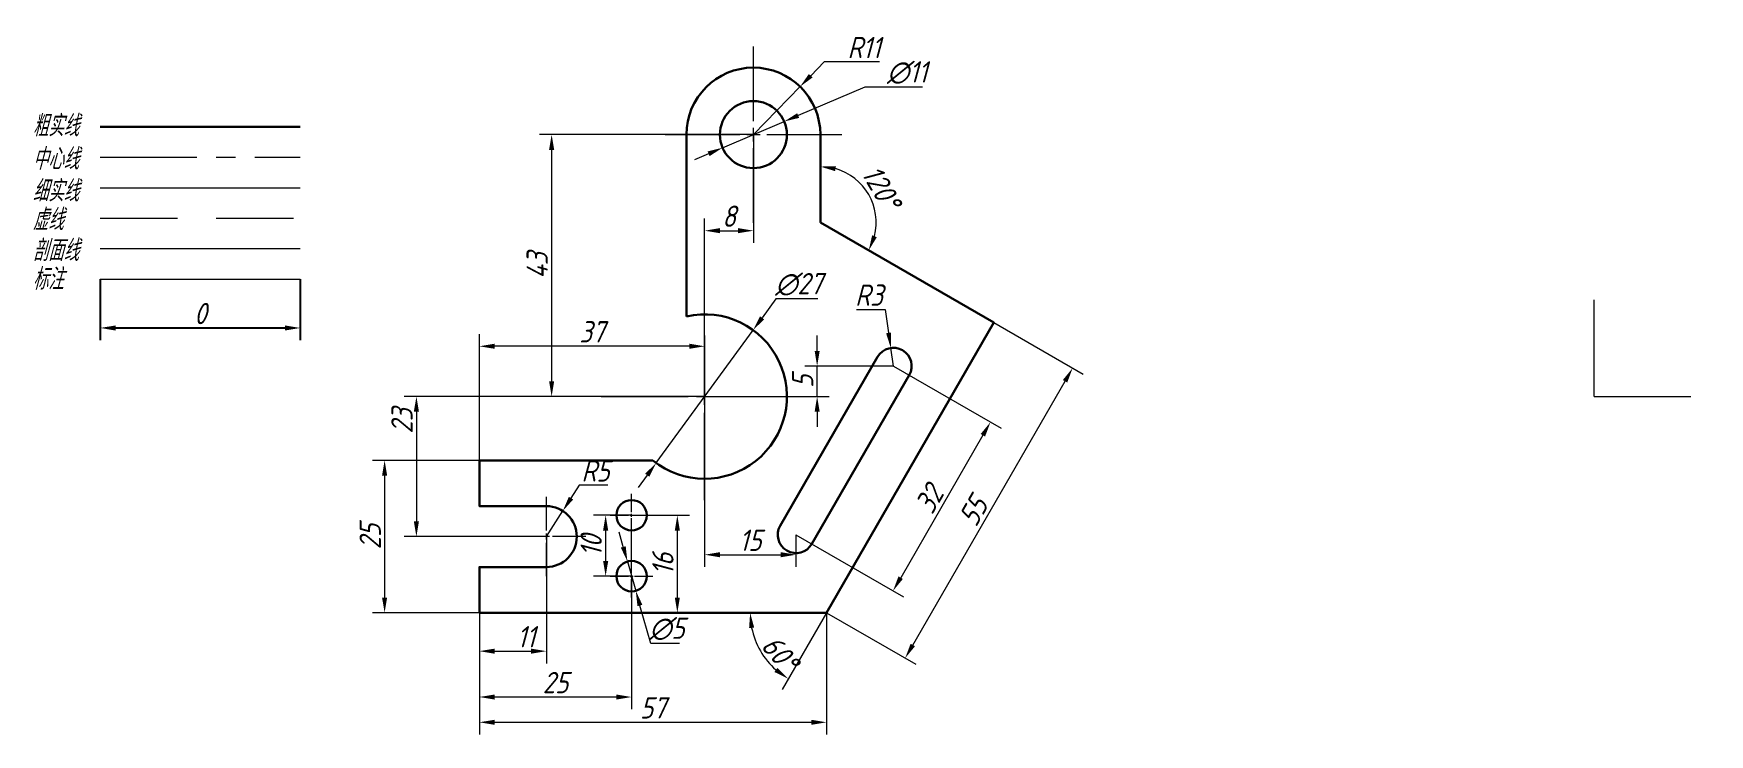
# Model space of a CAD drawing. Header units: millimetres. Extents: x 248 to 524, y 176 to 291.
import ezdxf

# ---------------------------------------------------------------- set-up
doc = ezdxf.new("R2010")
doc.units = ezdxf.units.MM
doc.linetypes.add('CENTER', pattern=[50.8, 31.75, -6.35, 6.35, -6.35])
doc.linetypes.add('DASHED', pattern=[19.05, 12.7, -6.35])
for name, color, linetype, lineweight in [('中心线', 1, 'CENTER', 15), ('中心线 @ 1', 1, 'CENTER', 15), ('剖面线', 8, 'Continuous', 15), ('剖面线 @ 1', 8, 'Continuous', 15), ('标注', 3, 'Continuous', 15), ('标注 @ 1', 3, 'Continuous', 15), ('粗实线', 2, 'Continuous', 30), ('粗实线 @ 1', 2, 'Continuous', 30), ('细实线', 4, 'Continuous', 15), ('细实线 @ 1', 4, 'Continuous', 15), ('虚线', 6, 'DASHED', 15), ('虚线 @ 1', 6, 'DASHED', 15)]:
    doc.layers.add(name, color=color, linetype=linetype, lineweight=lineweight)
doc.styles.add('GB3.5', font='gbeitc.shx', dxfattribs={"bigfont": 'gbcbig.shx'})
doc.dimstyles.new('参数化', dxfattribs={"dimtxt": 3.5, "dimasz": 2.5, "dimexe": 2, "dimexo": 0, "dimtad": 1, "dimtoh": 1, "dimdec": 3, "dimdsep": 46, "dimtxsty": 'GB3.5', "dimcen": 2.5, "dimclrd": 3, "dimclre": 3, "dimclrt": 256, "dimadec": 3, "dimazin": 2, "dimtfac": 1, "dimtdec": 3, "dimtmove": 0, "dimatfit": 3, "dimfxl": 0, "dimlwd": 15, "dimlwe": 15, "dimarcsym": 0})
doc.dimstyles.new('正常标注', dxfattribs={"dimtxt": 3.5, "dimasz": 2.5, "dimexe": 2, "dimexo": 0, "dimtad": 1, "dimtoh": 1, "dimdec": 3, "dimdsep": 46, "dimtxsty": 'GB3.5', "dimcen": 2.5, "dimadec": 3, "dimazin": 2, "dimtfac": 1, "dimtdec": 3, "dimtmove": 0, "dimatfit": 3, "dimfxl": 0, "dimarcsym": 0})

# ---------------------------------------------------------------- blocks, each defined once
blk = doc.blocks.new('*D5')
at = {"layer": 'Defpoints', "color": 0, "transparency": 16777216}
for p in [(366.65, 274.66), (366.65, 258.89), (358.65, 231.66)]:
    blk.add_point(p, dxfattribs=at)
at = {"layer": '标注', "color": 3, "linetype": 'Continuous', "lineweight": 15, "transparency": 16777216}
for p, q in [((366.65, 274.66), (366.65, 256.89)), ((358.65, 231.66), (358.65, 260.89)), ((361.15, 258.89), (364.15, 258.89))]:
    blk.add_line(p, q, dxfattribs=at)
at = {"layer": '标注', "color": 3, "transparency": 16777216}
for points in [[(361.15, 259.31), (361.15, 258.48), (358.65, 258.89)], [(364.15, 259.31), (364.15, 258.48), (366.65, 258.89)]]:
    blk.add_solid(points, dxfattribs=at)
at = {"layer": '标注', "transparency": 16777216, "insert": (362.65, 261.27), "char_height": 3.5, "attachment_point": 5, "style": 'GB3.5'}
blk.add_mtext('8', dxfattribs=at)
blk = doc.blocks.new('*D6')
at = {"layer": 'Defpoints', "color": 0, "transparency": 16777216}
for p in [(371.71, 276.82), (361.59, 272.51)]:
    blk.add_point(p, dxfattribs=at)
at = {"layer": '标注', "color": 3, "linetype": 'Continuous', "lineweight": 15, "transparency": 16777216}
for p, q in [((384.96, 282.47), (374.01, 277.8)), ((394.45, 282.47), (384.96, 282.47)), ((361.59, 272.51), (371.71, 276.82)), ((359.29, 271.52), (356.99, 270.54))]:
    blk.add_line(p, q, dxfattribs=at)
at = {"layer": '标注', "color": 3, "transparency": 16777216}
for points in [[(373.85, 278.18), (374.17, 277.42), (371.71, 276.82)], [(359.13, 271.91), (359.46, 271.14), (361.59, 272.51)]]:
    blk.add_solid(points, dxfattribs=at)
at = {"layer": '标注', "transparency": 16777216, "insert": (391.9, 284.85), "char_height": 3.5, "attachment_point": 5, "style": 'GB3.5'}
blk.add_mtext('∅11', dxfattribs=at)
blk = doc.blocks.new('*D7')
at = {"layer": 'Defpoints', "color": 0, "transparency": 16777216}
for p in [(374.32, 282.55), (366.65, 274.66)]:
    blk.add_point(p, dxfattribs=at)
at = {"layer": '标注', "color": 3, "linetype": 'Continuous', "lineweight": 15, "transparency": 16777216}
for p, q in [((378.27, 286.6), (376.07, 284.34)), ((387.39, 286.6), (378.27, 286.6)), ((366.65, 274.66), (374.32, 282.55))]:
    blk.add_line(p, q, dxfattribs=at)
at = {"layer": '标注', "color": 3, "transparency": 16777216}
blk.add_solid([(375.77, 284.63), (376.37, 284.05), (374.32, 282.55)], dxfattribs=at)
at = {"layer": '标注', "transparency": 16777216, "insert": (384.83, 288.97), "char_height": 3.5, "attachment_point": 5, "style": 'GB3.5'}
blk.add_mtext('R11', dxfattribs=at)
blk = doc.blocks.new('*D8')
at = {"layer": 'Defpoints', "color": 0, "transparency": 16777216}
for p in [(377.65, 274.66), (386.69, 261.84), (377.65, 260.25), (377.65, 260.25), (406.15, 243.79)]:
    blk.add_point(p, dxfattribs=at)
at = {"layer": '标注', "color": 3, "linetype": 'Continuous', "lineweight": 15, "transparency": 16777216}
blk.add_arc((377.65, 260.25), 9.17, 345.6628, 74.3372, dxfattribs=at)
at = {"layer": '标注', "color": 3, "transparency": 16777216}
for points in [[(380.07, 268.67), (380.18, 269.49), (377.65, 269.42)], [(386.92, 257.82), (386.15, 258.13), (385.6, 255.66)]]:
    blk.add_solid(points, dxfattribs=at)
at = {"layer": '标注', "transparency": 16777216, "insert": (387.65, 266.02), "char_height": 3.5, "attachment_point": 5, "rotation": 300, "style": 'GB3.5'}
blk.add_mtext('120°', dxfattribs=at)
blk = doc.blocks.new('*D9')
at = {"layer": 'Defpoints', "color": 0, "transparency": 16777216}
for p in [(406.15, 243.79), (321.65, 196.16), (378.65, 196.16), (378.65, 196.16), (366.88, 191.88)]:
    blk.add_point(p, dxfattribs=at)
at = {"layer": '标注', "color": 3, "linetype": 'Continuous', "lineweight": 15, "transparency": 16777216}
blk.add_line((378.65, 196.16), (371.39, 183.58), dxfattribs=at)
blk.add_arc((378.65, 196.16), 12.53, 191.4491, 228.5509, dxfattribs=at)
at = {"layer": '标注', "color": 3, "transparency": 16777216}
for points in [[(365.95, 193.63), (366.78, 193.72), (366.12, 196.16)], [(370.6, 187.11), (370.11, 186.43), (372.39, 185.31)]]:
    blk.add_solid(points, dxfattribs=at)
at = {"layer": '标注', "transparency": 16777216, "insert": (371, 189.49), "char_height": 3.5, "attachment_point": 5, "rotation": 311.0954, "style": 'GB3.5'}
blk.add_mtext('60°', dxfattribs=at)
blk = doc.blocks.new('*D10')
at = {"layer": 'Defpoints', "color": 0, "transparency": 16777216}
for p in [(321.65, 221.16), (306.09, 196.16), (321.65, 196.16)]:
    blk.add_point(p, dxfattribs=at)
at = {"layer": '标注', "color": 3, "linetype": 'Continuous', "lineweight": 15, "transparency": 16777216}
for p, q in [((321.65, 221.16), (304.09, 221.16)), ((306.09, 218.66), (306.09, 198.66)), ((321.65, 196.16), (304.09, 196.16))]:
    blk.add_line(p, q, dxfattribs=at)
at = {"layer": '标注', "color": 3, "transparency": 16777216}
for points in [[(305.67, 218.66), (306.51, 218.66), (306.09, 221.16)], [(305.67, 198.66), (306.51, 198.66), (306.09, 196.16)]]:
    blk.add_solid(points, dxfattribs=at)
at = {"layer": '标注', "transparency": 16777216, "insert": (303.72, 208.66), "char_height": 3.5, "attachment_point": 5, "rotation": 90, "style": 'GB3.5'}
blk.add_mtext('25', dxfattribs=at)
blk = doc.blocks.new('*D11')
at = {"layer": 'Defpoints', "color": 0, "transparency": 16777216}
for p in [(335.35, 212.87), (332.65, 208.66)]:
    blk.add_point(p, dxfattribs=at)
at = {"layer": '标注', "color": 3, "linetype": 'Continuous', "lineweight": 15, "transparency": 16777216}
for p, q in [((338.05, 217.08), (336.7, 214.97)), ((342.76, 217.08), (338.05, 217.08)), ((332.65, 208.66), (335.35, 212.87))]:
    blk.add_line(p, q, dxfattribs=at)
at = {"layer": '标注', "color": 3, "transparency": 16777216}
blk.add_solid([(336.35, 215.2), (337.05, 214.75), (335.35, 212.87)], dxfattribs=at)
at = {"layer": '标注', "transparency": 16777216, "insert": (340.72, 219.45), "char_height": 3.5, "attachment_point": 5, "style": 'GB3.5'}
blk.add_mtext('R5', dxfattribs=at)
blk = doc.blocks.new('*D12')
at = {"layer": 'Defpoints', "color": 0, "transparency": 16777216}
for p in [(332.65, 208.66), (321.65, 203.66), (332.65, 189.85)]:
    blk.add_point(p, dxfattribs=at)
at = {"layer": '标注', "color": 3, "linetype": 'Continuous', "lineweight": 15, "transparency": 16777216}
for p, q in [((332.65, 208.66), (332.65, 187.85)), ((321.65, 203.66), (321.65, 187.85)), ((324.15, 189.85), (330.15, 189.85))]:
    blk.add_line(p, q, dxfattribs=at)
at = {"layer": '标注', "color": 3, "transparency": 16777216}
for points in [[(324.15, 190.26), (324.15, 189.43), (321.65, 189.85)], [(330.15, 190.26), (330.15, 189.43), (332.65, 189.85)]]:
    blk.add_solid(points, dxfattribs=at)
at = {"layer": '标注', "transparency": 16777216, "insert": (329.33, 192.22), "char_height": 3.5, "attachment_point": 5, "style": 'GB3.5'}
blk.add_mtext('11', dxfattribs=at)
blk = doc.blocks.new('*D13')
at = {"layer": 'Defpoints', "color": 0, "transparency": 16777216}
for p in [(321.65, 196.16), (378.65, 196.16), (378.65, 178.17)]:
    blk.add_point(p, dxfattribs=at)
at = {"layer": '标注', "color": 3, "linetype": 'Continuous', "lineweight": 15, "transparency": 16777216}
for p, q in [((321.65, 196.16), (321.65, 176.17)), ((378.65, 196.16), (378.65, 176.17)), ((324.15, 178.17), (376.15, 178.17))]:
    blk.add_line(p, q, dxfattribs=at)
at = {"layer": '标注', "color": 3, "transparency": 16777216}
for points in [[(324.15, 178.58), (324.15, 177.75), (321.65, 178.17)], [(376.15, 178.58), (376.15, 177.75), (378.65, 178.17)]]:
    blk.add_solid(points, dxfattribs=at)
at = {"layer": '标注', "transparency": 16777216, "insert": (350.15, 180.54), "char_height": 3.5, "attachment_point": 5, "style": 'GB3.5'}
blk.add_mtext('57', dxfattribs=at)
blk = doc.blocks.new('*D14')
at = {"layer": 'Defpoints', "color": 0, "transparency": 16777216}
for p in [(358.65, 231.66), (311.31, 208.66), (332.65, 208.66)]:
    blk.add_point(p, dxfattribs=at)
at = {"layer": '标注', "color": 3, "linetype": 'Continuous', "lineweight": 15, "transparency": 16777216}
for p, q in [((358.65, 231.66), (309.31, 231.66)), ((311.31, 229.16), (311.31, 211.16)), ((332.65, 208.66), (309.31, 208.66))]:
    blk.add_line(p, q, dxfattribs=at)
at = {"layer": '标注', "color": 3, "transparency": 16777216}
for points in [[(310.89, 229.16), (311.73, 229.16), (311.31, 231.66)], [(310.89, 211.16), (311.73, 211.16), (311.31, 208.66)]]:
    blk.add_solid(points, dxfattribs=at)
at = {"layer": '标注', "transparency": 16777216, "insert": (308.94, 227.65), "char_height": 3.5, "attachment_point": 5, "rotation": 90, "style": 'GB3.5'}
blk.add_mtext('23', dxfattribs=at)
blk = doc.blocks.new('*D17')
at = {"layer": 'Defpoints', "color": 0, "transparency": 16777216}
for p in [(406.15, 243.79), (419.08, 236.33), (378.65, 196.16)]:
    blk.add_point(p, dxfattribs=at)
at = {"layer": '标注', "color": 3, "linetype": 'Continuous', "lineweight": 15, "transparency": 16777216}
for p, q in [((406.15, 243.79), (420.81, 235.33)), ((392.83, 190.86), (417.83, 234.17)), ((378.65, 196.16), (393.31, 187.7))]:
    blk.add_line(p, q, dxfattribs=at)
at = {"layer": '标注', "color": 3, "transparency": 16777216}
for points in [[(417.47, 234.37), (418.19, 233.96), (419.08, 236.33)], [(392.47, 191.07), (393.19, 190.66), (391.58, 188.7)]]:
    blk.add_solid(points, dxfattribs=at)
at = {"layer": '标注', "transparency": 16777216, "insert": (402.77, 212.83), "char_height": 3.5, "attachment_point": 5, "rotation": 60, "style": 'GB3.5'}
blk.add_mtext('55', dxfattribs=at)
blk = doc.blocks.new('*D18')
at = {"layer": 'Defpoints', "color": 0, "transparency": 16777216}
for p in [(389.65, 236.66), (373.65, 208.95), (389.59, 199.75)]:
    blk.add_point(p, dxfattribs=at)
at = {"layer": '标注', "color": 3, "linetype": 'Continuous', "lineweight": 15, "transparency": 16777216}
for p, q in [((389.65, 236.66), (407.32, 226.46)), ((404.34, 225.3), (390.84, 201.91)), ((373.65, 208.95), (391.32, 198.75))]:
    blk.add_line(p, q, dxfattribs=at)
at = {"layer": '标注', "color": 3, "transparency": 16777216}
for points in [[(403.98, 225.51), (404.7, 225.09), (405.59, 227.46)], [(390.48, 202.12), (391.2, 201.71), (389.59, 199.75)]]:
    blk.add_solid(points, dxfattribs=at)
at = {"layer": '标注', "transparency": 16777216, "insert": (395.53, 214.79), "char_height": 3.5, "attachment_point": 5, "rotation": 60, "style": 'GB3.5'}
blk.add_mtext('32', dxfattribs=at)
blk = doc.blocks.new('*D19')
at = {"layer": 'Defpoints', "color": 0, "transparency": 16777216}
for p in [(377.12, 236.66), (389.65, 236.66), (368.65, 231.66)]:
    blk.add_point(p, dxfattribs=at)
at = {"layer": '标注', "color": 3, "linetype": 'Continuous', "lineweight": 15, "transparency": 16777216}
for p, q in [((377.12, 239.16), (377.12, 241.66)), ((389.65, 236.66), (375.12, 236.66)), ((377.12, 231.66), (377.12, 236.66)), ((368.65, 231.66), (379.12, 231.66)), ((377.12, 229.16), (377.12, 226.66))]:
    blk.add_line(p, q, dxfattribs=at)
at = {"layer": '标注', "color": 3, "transparency": 16777216}
for points in [[(376.71, 239.16), (377.54, 239.16), (377.12, 236.66)], [(376.71, 229.16), (377.54, 229.16), (377.12, 231.66)]]:
    blk.add_solid(points, dxfattribs=at)
at = {"layer": '标注', "transparency": 16777216, "insert": (374.75, 234.16), "char_height": 3.5, "attachment_point": 5, "rotation": 90, "style": 'GB3.5'}
blk.add_mtext('5', dxfattribs=at)
blk = doc.blocks.new('*D20')
at = {"layer": 'Defpoints', "color": 0, "transparency": 16777216}
for p in [(389.22, 239.63), (389.65, 236.66)]:
    blk.add_point(p, dxfattribs=at)
at = {"layer": '标注', "color": 3, "linetype": 'Continuous', "lineweight": 15, "transparency": 16777216}
for p, q in [((383.6, 245.94), (388.31, 245.94)), ((388.31, 245.94), (388.86, 242.11)), ((389.65, 236.66), (389.22, 239.63))]:
    blk.add_line(p, q, dxfattribs=at)
at = {"layer": '标注', "color": 3, "transparency": 16777216}
blk.add_solid([(389.28, 242.17), (388.45, 242.05), (389.22, 239.63)], dxfattribs=at)
at = {"layer": '标注', "transparency": 16777216, "insert": (385.64, 248.31), "char_height": 3.5, "attachment_point": 5, "style": 'GB3.5'}
blk.add_mtext('R3', dxfattribs=at)
blk = doc.blocks.new('*D21')
at = {"layer": 'Defpoints', "color": 0, "transparency": 16777216}
for p in [(358.65, 231.66), (373.65, 208.95), (373.65, 205.68)]:
    blk.add_point(p, dxfattribs=at)
at = {"layer": '标注', "color": 3, "linetype": 'Continuous', "lineweight": 15, "transparency": 16777216}
for p, q in [((358.65, 231.66), (358.65, 203.68)), ((373.65, 208.95), (373.65, 203.68)), ((361.15, 205.68), (371.15, 205.68))]:
    blk.add_line(p, q, dxfattribs=at)
at = {"layer": '标注', "color": 3, "transparency": 16777216}
for points in [[(361.15, 206.1), (361.15, 205.27), (358.65, 205.68)], [(371.15, 206.1), (371.15, 205.27), (373.65, 205.68)]]:
    blk.add_solid(points, dxfattribs=at)
at = {"layer": '标注', "transparency": 16777216, "insert": (366.15, 208.06), "char_height": 3.5, "attachment_point": 5, "style": 'GB3.5'}
blk.add_mtext('15', dxfattribs=at)
blk = doc.blocks.new('*D23')
at = {"layer": 'Defpoints', "color": 0, "transparency": 16777216}
for p in [(346.65, 212.16), (342.39, 202.16), (346.65, 202.16)]:
    blk.add_point(p, dxfattribs=at)
at = {"layer": '标注', "color": 3, "linetype": 'Continuous', "lineweight": 15, "transparency": 16777216}
for p, q in [((346.65, 212.16), (340.39, 212.16)), ((342.39, 209.66), (342.39, 204.66)), ((346.65, 202.16), (340.39, 202.16))]:
    blk.add_line(p, q, dxfattribs=at)
at = {"layer": '标注', "color": 3, "transparency": 16777216}
for points in [[(341.97, 209.66), (342.81, 209.66), (342.39, 212.16)], [(341.97, 204.66), (342.81, 204.66), (342.39, 202.16)]]:
    blk.add_solid(points, dxfattribs=at)
at = {"layer": '标注', "transparency": 16777216, "insert": (340.01, 207.16), "char_height": 3.5, "attachment_point": 5, "rotation": 90, "style": 'GB3.5'}
blk.add_mtext('10', dxfattribs=at)
blk = doc.blocks.new('*D24')
at = {"layer": 'Defpoints', "color": 0, "transparency": 16777216}
for p in [(346.65, 212.16), (350.15, 196.16), (354.16, 196.16)]:
    blk.add_point(p, dxfattribs=at)
at = {"layer": '标注', "color": 3, "linetype": 'Continuous', "lineweight": 15, "transparency": 16777216}
for p, q in [((346.65, 212.16), (356.16, 212.16)), ((354.16, 209.66), (354.16, 198.66)), ((350.15, 196.16), (356.16, 196.16))]:
    blk.add_line(p, q, dxfattribs=at)
at = {"layer": '标注', "color": 3, "transparency": 16777216}
for points in [[(353.75, 209.66), (354.58, 209.66), (354.16, 212.16)], [(353.75, 198.66), (354.58, 198.66), (354.16, 196.16)]]:
    blk.add_solid(points, dxfattribs=at)
at = {"layer": '标注', "transparency": 16777216, "insert": (351.79, 204.16), "char_height": 3.5, "attachment_point": 5, "rotation": 90, "style": 'GB3.5'}
blk.add_mtext('16', dxfattribs=at)
blk = doc.blocks.new('*D25')
at = {"layer": 'Defpoints', "color": 0, "transparency": 16777216}
for p in [(345.97, 204.57), (347.34, 199.76)]:
    blk.add_point(p, dxfattribs=at)
at = {"layer": '标注', "color": 3, "linetype": 'Continuous', "lineweight": 15, "transparency": 16777216}
for p, q in [((345.28, 206.97), (344.6, 209.38)), ((345.97, 204.57), (347.34, 199.76)), ((349.8, 191.13), (348.02, 197.35)), ((354.5, 191.13), (349.8, 191.13))]:
    blk.add_line(p, q, dxfattribs=at)
at = {"layer": '标注', "color": 3, "transparency": 16777216}
for points in [[(345.68, 207.09), (344.88, 206.86), (345.97, 204.57)], [(348.42, 197.47), (347.62, 197.24), (347.34, 199.76)]]:
    blk.add_solid(points, dxfattribs=at)
at = {"layer": '标注', "transparency": 16777216, "insert": (352.46, 193.51), "char_height": 3.5, "attachment_point": 5, "style": 'GB3.5'}
blk.add_mtext('∅5', dxfattribs=at)
blk = doc.blocks.new('*D26')
at = {"layer": 'Defpoints', "color": 0, "transparency": 16777216}
for p in [(366.61, 242.57), (350.69, 220.76)]:
    blk.add_point(p, dxfattribs=at)
at = {"layer": '标注', "color": 3, "linetype": 'Continuous', "lineweight": 15, "transparency": 16777216}
for p, q in [((370.36, 247.7), (368.08, 244.59)), ((377.25, 247.7), (370.36, 247.7)), ((350.69, 220.76), (366.61, 242.57)), ((349.22, 218.74), (347.75, 216.72))]:
    blk.add_line(p, q, dxfattribs=at)
at = {"layer": '标注', "color": 3, "transparency": 16777216}
for points in [[(367.75, 244.83), (368.42, 244.34), (366.61, 242.57)], [(348.88, 218.98), (349.56, 218.49), (350.69, 220.76)]]:
    blk.add_solid(points, dxfattribs=at)
at = {"layer": '标注', "transparency": 16777216, "insert": (374.12, 250.08), "char_height": 3.5, "attachment_point": 5, "style": 'GB3.5'}
blk.add_mtext('∅27', dxfattribs=at)
blk = doc.blocks.new('*D27')
at = {"layer": 'Defpoints', "color": 0, "transparency": 16777216}
for p in [(321.65, 239.91), (358.65, 231.66), (321.65, 221.16)]:
    blk.add_point(p, dxfattribs=at)
at = {"layer": '标注', "color": 3, "linetype": 'Continuous', "lineweight": 15, "transparency": 16777216}
for p, q in [((321.65, 221.16), (321.65, 241.91)), ((356.15, 239.91), (324.15, 239.91)), ((358.65, 231.66), (358.65, 241.91))]:
    blk.add_line(p, q, dxfattribs=at)
at = {"layer": '标注', "color": 3, "transparency": 16777216}
for points in [[(324.15, 240.33), (324.15, 239.5), (321.65, 239.91)], [(356.15, 240.33), (356.15, 239.5), (358.65, 239.91)]]:
    blk.add_solid(points, dxfattribs=at)
at = {"layer": '标注', "transparency": 16777216, "insert": (340.15, 242.29), "char_height": 3.5, "attachment_point": 5, "style": 'GB3.5'}
blk.add_mtext('37', dxfattribs=at)
blk = doc.blocks.new('*D29')
at = {"layer": 'Defpoints', "color": 0, "transparency": 16777216}
for p in [(259.4, 250.95), (292.23, 250.95), (292.23, 242.92)]:
    blk.add_point(p, dxfattribs=at)
at = {"layer": '标注', "color": 0, "lineweight": -2, "transparency": 16777216}
for p, q in [((259.4, 250.95), (259.4, 240.92)), ((292.23, 250.95), (292.23, 240.92)), ((261.9, 242.92), (289.73, 242.92))]:
    blk.add_line(p, q, dxfattribs=at)
at = {"layer": '标注', "color": 0, "transparency": 16777216}
for points in [[(261.9, 243.33), (261.9, 242.5), (259.4, 242.92)], [(289.73, 243.33), (289.73, 242.5), (292.23, 242.92)]]:
    blk.add_solid(points, dxfattribs=at)
at = {"layer": '标注', "color": 0, "transparency": 16777216, "insert": (275.82, 245.29), "char_height": 3.5, "attachment_point": 5, "style": 'GB3.5'}
blk.add_mtext('0', dxfattribs=at)
blk = doc.blocks.new('*U32')
at = {"layer": '中心线', "color": 0, "ltscale": 0.5, "transparency": 16777216}
for p, q in [((0, 1), (0, 6.5)), ((-6.5, 0), (-1, 0)), ((1, 0), (6.5, 0)), ((0, -6.5), (0, -1))]:
    blk.add_line(p, q, dxfattribs=at)
at = {"layer": '中心线', "color": 0, "linetype": 'Continuous', "ltscale": 0.5, "transparency": 16777216}
for p, q in [((-0.5, 0), (0.5, 0)), ((0, -0.5), (0, 0.5))]:
    blk.add_line(p, q, dxfattribs=at)
blk = doc.blocks.new('*U33')
at = {"layer": '中心线', "color": 0, "ltscale": 0.5, "transparency": 16777216}
for p, q in [((0, 0.5), (0, 3.5)), ((-3.5, 0), (-0.5, 0)), ((0.5, 0), (3.5, 0)), ((0, -3.5), (0, -0.5))]:
    blk.add_line(p, q, dxfattribs=at)
at = {"layer": '中心线', "color": 0, "linetype": 'Continuous', "ltscale": 0.5, "transparency": 16777216}
for p, q in [((-0.25, 0), (0.25, 0)), ((0, -0.25), (0, 0.25))]:
    blk.add_line(p, q, dxfattribs=at)
blk = doc.blocks.new('*U34')
at = {"layer": '中心线', "color": 0, "ltscale": 0.5, "transparency": 16777216}
for p, q in [((0, 0.5), (0, 6.5)), ((-3.5, 0), (-0.5, 0)), ((0.5, 0), (3.5, 0)), ((0, -3.5), (0, -0.5))]:
    blk.add_line(p, q, dxfattribs=at)
at = {"layer": '中心线', "color": 0, "linetype": 'Continuous', "ltscale": 0.5, "transparency": 16777216}
for p, q in [((-0.25, 0), (0.25, 0)), ((0, -0.25), (0, 0.25))]:
    blk.add_line(p, q, dxfattribs=at)
blk = doc.blocks.new('*D37')
at = {"layer": 'Defpoints', "color": 0, "transparency": 16777216}
for p in [(366.65, 274.66), (333.52, 231.66), (358.65, 231.66)]:
    blk.add_point(p, dxfattribs=at)
at = {"layer": '标注', "color": 3, "linetype": 'Continuous', "lineweight": 15, "transparency": 16777216}
for p, q in [((366.65, 274.66), (331.52, 274.66)), ((333.52, 272.16), (333.52, 234.16)), ((358.65, 231.66), (331.52, 231.66))]:
    blk.add_line(p, q, dxfattribs=at)
at = {"layer": '标注', "color": 3, "transparency": 16777216}
for points in [[(333.1, 272.16), (333.94, 272.16), (333.52, 274.66)], [(333.1, 234.16), (333.94, 234.16), (333.52, 231.66)]]:
    blk.add_solid(points, dxfattribs=at)
at = {"layer": '标注', "transparency": 16777216, "insert": (331.15, 253.16), "char_height": 3.5, "attachment_point": 5, "rotation": 90, "style": 'GB3.5'}
blk.add_mtext('43', dxfattribs=at)
blk = doc.blocks.new('*U38')
at = {"layer": '中心线', "color": 0, "ltscale": 0.5, "transparency": 16777216}
for p, q in [((0, 2.7), (0, 17)), ((-17, 0), (-2.7, 0)), ((2.7, 0), (17, 0)), ((0, -17), (0, -2.7))]:
    blk.add_line(p, q, dxfattribs=at)
at = {"layer": '中心线', "color": 0, "linetype": 'Continuous', "ltscale": 0.5, "transparency": 16777216}
for p, q in [((-1.35, 0), (1.35, 0)), ((0, -1.35), (0, 1.35))]:
    blk.add_line(p, q, dxfattribs=at)
blk = doc.blocks.new('*U39')
at = {"layer": '中心线', "color": 0, "ltscale": 0.5, "transparency": 16777216}
for p, q in [((0, 2.2), (0, 14.5)), ((-14.5, 0), (-2.2, 0)), ((2.2, 0), (14.5, 0)), ((0, -14.5), (0, -2.2))]:
    blk.add_line(p, q, dxfattribs=at)
at = {"layer": '中心线', "color": 0, "linetype": 'Continuous', "ltscale": 0.5, "transparency": 16777216}
for p, q in [((-1.1, 0), (1.1, 0)), ((0, -1.1), (0, 1.1))]:
    blk.add_line(p, q, dxfattribs=at)
blk = doc.blocks.new('*D67')
at = {"layer": 'Defpoints', "color": 0, "transparency": 16777216}
for p in [(346.65, 202.16), (321.65, 196.16), (321.65, 182.32)]:
    blk.add_point(p, dxfattribs=at)
at = {"layer": '标注', "color": 3, "linetype": 'Continuous', "lineweight": 15, "transparency": 16777216}
for p, q in [((346.65, 202.16), (346.65, 180.32)), ((321.65, 196.16), (321.65, 180.32)), ((344.15, 182.32), (324.15, 182.32))]:
    blk.add_line(p, q, dxfattribs=at)
at = {"layer": '标注', "color": 3, "transparency": 16777216}
for points in [[(324.15, 182.73), (324.15, 181.9), (321.65, 182.32)], [(344.15, 182.73), (344.15, 181.9), (346.65, 182.32)]]:
    blk.add_solid(points, dxfattribs=at)
at = {"layer": '标注', "transparency": 16777216, "insert": (334.15, 184.69), "char_height": 3.5, "attachment_point": 5, "style": 'GB3.5'}
blk.add_mtext('25', dxfattribs=at)

msp = doc.modelspace()

# ---------------------------------------------------------------- linework, layer by layer
at = {"layer": '中心线', "ltscale": 0.5}
for p, q in [((259.4011, 270.9543), (292.2298, 270.9543)), ((504.7328, 231.6631), (504.7328, 248.7453)), ((358.6511, 241.6631), (358.6511, 231.6631)), ((358.6511, 231.6631), (368.6511, 231.6631)), ((504.7328, 231.6631), (523.6673, 231.6631))]:
    msp.add_line(p, q, dxfattribs=at)
at = {"layer": '剖面线'}
msp.add_line((259.4011, 255.9543), (292.2298, 255.9543), dxfattribs=at)
at = {"layer": '标注'}
msp.add_line((259.4011, 250.9543), (292.2298, 250.9543), dxfattribs=at)
at = {"layer": '粗实线'}
msp.add_line((259.4011, 275.9543), (292.2298, 275.9543), dxfattribs=at)
for points in [[(350.1658, 221.1631), (321.6511, 221.1631), (321.6511, 213.6631), (332.6511, 213.6631, -1), (332.6511, 203.6631), (321.6511, 203.6631), (321.6511, 196.1631), (378.6511, 196.1631), (406.1511, 243.7945), (377.6511, 260.2489), (377.6511, 274.6631, 1), (355.6511, 274.6631), (355.6511, 244.8255)], [(376.2491, 207.4503), (392.2491, 235.1631, 1), (387.053, 238.1631), (371.053, 210.4503, 1), (376.2491, 207.4503, 0.17345072)]]:
    msp.add_lwpolyline(points, format="xyb", dxfattribs=at)
for centre, radius in [((366.6511, 274.6631), 5.5), ((346.6511, 212.1631), 2.5), ((346.6511, 202.1631), 2.5)]:
    msp.add_circle(centre, radius, dxfattribs=at)
msp.add_arc((358.6511, 231.6631), 13.5, 231.057559, 462.839588, dxfattribs=at)
at = {"layer": '细实线'}
msp.add_line((259.4011, 265.9543), (292.2298, 265.9543), dxfattribs=at)
at = {"layer": '虚线'}
msp.add_line((259.4011, 260.9543), (292.2298, 260.9543), dxfattribs=at)

# ---------------------------------------------------------------- block references
at = {"layer": '中心线', "ltscale": 0.5}
for name, p in [('*U39', (366.6511, 274.6631)), ('*U38', (358.6511, 231.6631)), ('*U33', (346.6511, 212.1631)), ('*U34', (346.6511, 202.1631))]:
    msp.add_blockref(name, p, dxfattribs=at)
at = {"layer": '中心线', "ltscale": 0.5, "extrusion": (0, 0, -1)}
msp.add_blockref('*U32', (-332.6511, 208.6631), dxfattribs=at)

# ---------------------------------------------------------------- texts
at = {"layer": '中心线 @ 1', "ltscale": 0.5, "insert": (248.2814, 272.4305), "char_height": 3.5, "attachment_point": 1, "style": 'GB3.5'}
msp.add_mtext_dynamic_manual_height_columns('中心线', width=9.028469, gutter_width=17.5, heights=[0], dxfattribs=at)
at = {"layer": '剖面线 @ 1', "insert": (248.2814, 257.4054), "char_height": 3.5, "attachment_point": 1, "style": 'GB3.5'}
msp.add_mtext_dynamic_manual_height_columns('剖面线', width=9.028469, gutter_width=17.5, heights=[3.693], dxfattribs=at)
at = {"layer": '标注 @ 1', "insert": (248.2814, 252.71), "char_height": 3.5, "attachment_point": 1, "style": 'GB3.5'}
msp.add_mtext_dynamic_manual_height_columns('标注', width=9.028469, gutter_width=17.5, heights=[0], dxfattribs=at)
at = {"layer": '粗实线 @ 1', "insert": (248.2814, 277.8771), "char_height": 3.5, "attachment_point": 1, "style": 'GB3.5'}
msp.add_mtext_dynamic_manual_height_columns('粗实线', width=9.028469, gutter_width=17.5, heights=[0], dxfattribs=at)
at = {"layer": '细实线 @ 1', "insert": (248.2814, 267.1717), "char_height": 3.5, "attachment_point": 1, "style": 'GB3.5'}
msp.add_mtext_dynamic_manual_height_columns('细实线', width=9.028469, gutter_width=17.5, heights=[0], dxfattribs=at)
at = {"layer": '虚线 @ 1', "insert": (248.2814, 262.4763), "char_height": 3.5, "attachment_point": 1, "style": 'GB3.5'}
msp.add_mtext_dynamic_manual_height_columns('虚线', width=9.028469, gutter_width=17.5, heights=[0], dxfattribs=at)

# ---------------------------------------------------------------- dimensions: what is measured, and where the dimension line sits
at = {"layer": '标注'}
for center, mpoint, picture, middle in [((366.6511, 274.6631), (374.3238, 282.5453), '*D7', (384.8342, 286.5956)), ((389.6511, 236.6631), (389.2222, 239.6323), '*D20', (385.645, 245.9372)), ((332.6511, 208.6631), (335.3518, 212.871), '*D11', (340.7191, 217.0788))]:
    dim = msp.add_radius_dim(center=center, mpoint=mpoint, dimstyle='参数化', dxfattribs=at)
    dim.commit()
    dim.dimension.update_dxf_attribs({"geometry": picture, "text_midpoint": middle, "dimtype": 164})
for p1, p2, picture, middle in [((361.5919, 272.5055), (371.7102, 276.8206), '*D6', (391.8962, 282.4728)), ((350.6928, 220.7582), (366.6093, 242.568), '*D26', (374.1178, 247.7038)), ((345.9659, 204.5673), (347.3362, 199.7588), '*D25', (352.4618, 191.1305))]:
    dim = msp.add_diameter_dim_2p(p1=p1, p2=p2, dimstyle='参数化', dxfattribs=at)
    dim.commit()
    dim.dimension.update_dxf_attribs({"geometry": picture, "text_midpoint": middle, "dimtype": 163})
for base, p1, p2, picture, middle in [((333.5203, 231.6631), (366.6511, 274.6631), (358.6511, 231.6631), '*D37', (331.1453, 253.1631)), ((306.0911, 196.1631), (321.6511, 221.1631), (321.6511, 196.1631), '*D10', (303.7161, 208.6631)), ((354.164, 196.1631), (346.6511, 212.1631), (350.1511, 196.1631), '*D24', (351.789, 204.1631))]:
    dim = msp.add_linear_dim(base=base, p1=p1, p2=p2, angle=90, dimstyle='参数化', dxfattribs=at)
    dim.commit()
    dim.dimension.update_dxf_attribs({"geometry": picture, "text_midpoint": middle})
for base, p1, p2, picture, middle in [((366.6511, 258.8936), (358.6511, 231.6631), (366.6511, 274.6631), '*D5', (362.6511, 258.8936)), ((332.6511, 189.8481), (321.6511, 203.6631), (332.6511, 208.6631), '*D12', (329.3319, 189.8481)), ((321.6511, 182.3174), (346.6511, 202.1631), (321.6511, 196.1631), '*D67', (334.1511, 182.3174)), ((378.6511, 178.1683), (321.6511, 196.1631), (378.6511, 196.1631), '*D13', (350.1511, 178.1683))]:
    dim = msp.add_linear_dim(base=base, p1=p1, p2=p2, dimstyle='参数化', dxfattribs=at)
    dim.commit()
    dim.dimension.update_dxf_attribs({"geometry": picture, "text_midpoint": middle, "dimtype": 160})
dim = msp.add_angular_dim_2l(base=(386.6854, 261.842), line1=((406.1511, 243.7945), (377.6511, 260.2489)), line2=((377.6511, 260.2489), (377.6511, 274.6631)), dimstyle='参数化', dxfattribs=at)
dim.commit()
dim.dimension.update_dxf_attribs({"geometry": '*D8', "text_midpoint": (387.6526, 266.0233)})
dim = msp.add_linear_dim(base=(292.2298, 242.9152), p1=(259.4011, 250.9543), p2=(292.2298, 250.9543), text='0', dimstyle='正常标注', dxfattribs=at)
dim.commit()
dim.dimension.update_dxf_attribs({"geometry": '*D29', "text_midpoint": (275.8155, 245.2902)})
for base, p2, picture, middle in [((321.6511, 239.9149), (321.6511, 221.1631), '*D27', (340.1511, 242.2899)), ((373.6511, 205.6829), (373.6511, 208.9503), '*D21', (366.1511, 208.0579))]:
    dim = msp.add_linear_dim(base=base, p1=(358.6511, 231.6631), p2=p2, dimstyle='参数化', dxfattribs=at)
    dim.commit()
    dim.dimension.update_dxf_attribs({"geometry": picture, "text_midpoint": middle})
dim = msp.add_angular_dim_2l(base=(366.8751, 191.877), line1=((321.6511, 196.1631), (378.6511, 196.1631)), line2=((378.6511, 196.1631), (406.1511, 243.7945)), dimstyle='参数化', dxfattribs=at)
dim.commit()
dim.dimension.update_dxf_attribs({"geometry": '*D9', "text_midpoint": (369.2069, 187.9258), "dimtype": 162})
for base, p1, p2, angle, picture, middle, dimtype in [((419.0782, 236.331), (378.6511, 196.1631), (406.1511, 243.7945), 60, '*D17', (404.8231, 211.6403), 161), ((377.1231, 236.6631), (368.6511, 231.6631), (389.6511, 236.6631), 90, '*D19', (377.1231, 234.1631), 160), ((311.3113, 208.6631), (358.6511, 231.6631), (332.6511, 208.6631), 90, '*D14', (311.3113, 227.6471), 160), ((342.3899, 202.1631), (346.6511, 212.1631), (346.6511, 202.1631), 90, '*D23', (342.3899, 207.1631), 160)]:
    dim = msp.add_linear_dim(base=base, p1=p1, p2=p2, angle=angle, dimstyle='参数化', dxfattribs=at)
    dim.commit()
    dim.dimension.update_dxf_attribs({"geometry": picture, "text_midpoint": middle, "dimtype": dimtype})
dim = msp.add_aligned_dim(p1=(389.6511, 236.6631), p2=(373.6511, 208.9503), distance=18.4019, dimstyle='参数化', dxfattribs=at)
dim.commit()
dim.dimension.update_dxf_attribs({"geometry": '*D18', "text_midpoint": (395.5308, 214.7932)})

doc.saveas('drawing.dxf')
